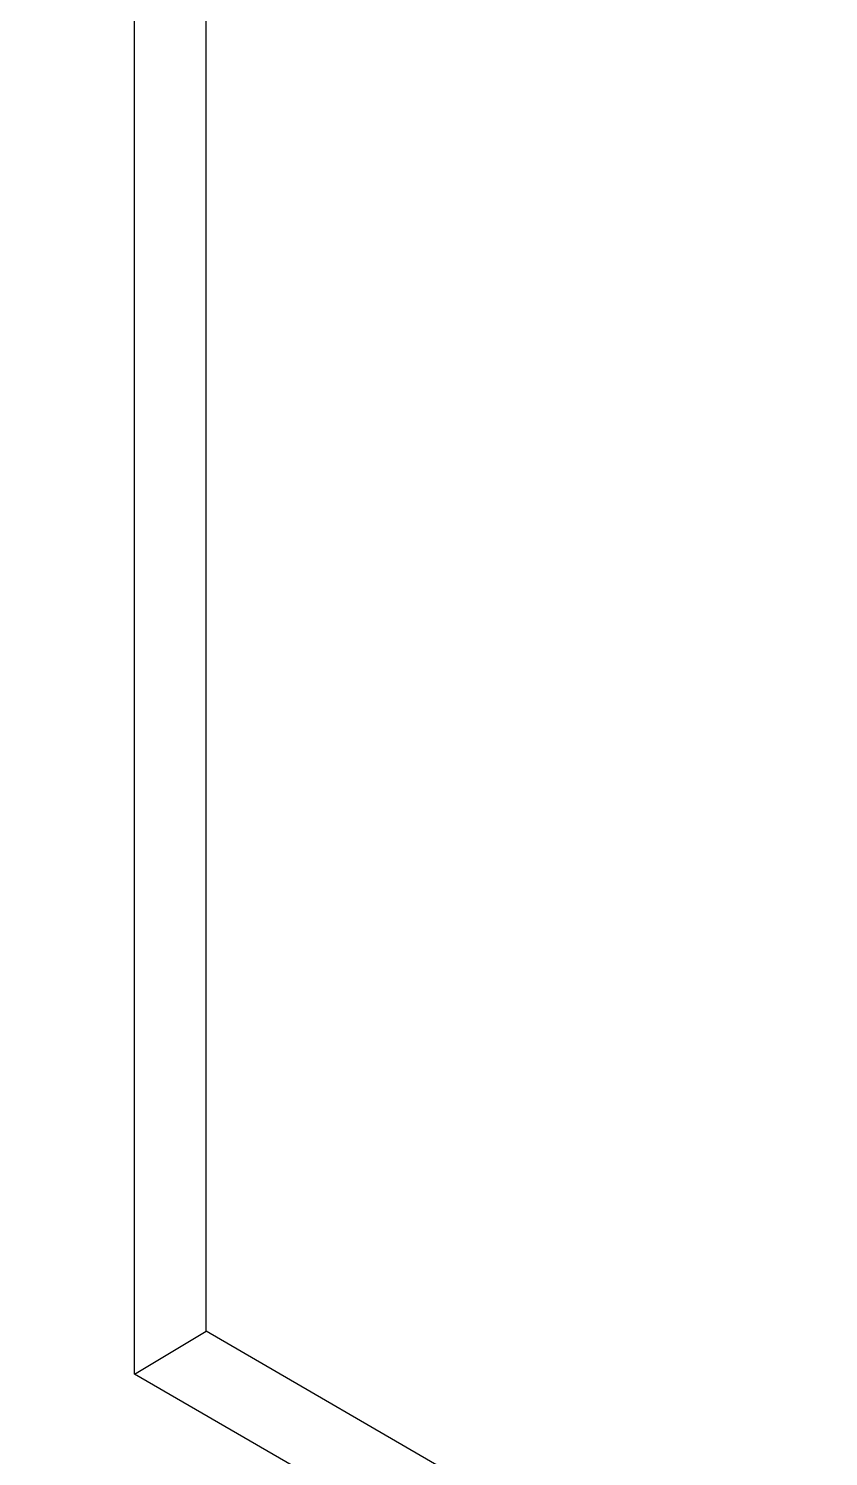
# Model space of a CAD drawing. Header units: inches. Extents: x -20.7 to 76.3, y -55.2 to 19.1.
# Drawn here: x 60.361 to 60.779, y -29.13 to -28.383 of the extents above; entities that cross this region are included whole.
import ezdxf

# ---------------------------------------------------------------- set-up
doc = ezdxf.new("R2010")
doc.units = ezdxf.units.IN
doc.header["$MEASUREMENT"] = 0
doc.layers.add('G-ANNO-TTLB', color=7, linetype='Continuous', lineweight=0)
doc.layers.add('TYVEK', color=7, linetype='Continuous', lineweight=0)

# ---------------------------------------------------------------- blocks, each defined once
blk = doc.blocks.new('Block_90')
at = {"layer": 'TYVEK', "color": 33, "lineweight": 25, "true_color": 0xcc9966}
for points in [[(60.53164, -29.02005)], [(60.36612, -29.11473)]]:
    blk.add_lwpolyline(points, dxfattribs=at)
blk = doc.blocks.new('Block_91')
at = {"layer": 'TYVEK', "color": 33, "lineweight": 25, "true_color": 0xcc9966}
for points in [[(60.58617, -28.99204)], [(60.42066, -29.08672)]]:
    blk.add_lwpolyline(points, dxfattribs=at)
blk = doc.blocks.new('Block_92')
at = {"layer": 'TYVEK', "color": 33, "lineweight": 25, "true_color": 0xcc9966}
blk.add_lwpolyline([(60.58617, -28.99204)], dxfattribs=at)
blk = doc.blocks.new('Block_93')
at = {"layer": 'TYVEK', "color": 33, "lineweight": 25, "true_color": 0xcc9966}
blk.add_lwpolyline([(60.58617, -28.59605)], dxfattribs=at)
blk = doc.blocks.new('Block_94')
at = {"layer": 'TYVEK', "color": 2, "lineweight": 25, "true_color": 0xffff00}
blk.add_lwpolyline([(60.42066, -29.08672)], dxfattribs=at)
blk = doc.blocks.new('Block_96')
at = {"layer": 'TYVEK', "color": 3, "lineweight": 25, "true_color": 0x00ff00}
for p, q in [((60.4536, -29.06452), (60.4536, -26.87134)), ((61.44973, -29.64221), (60.4536, -29.06452))]:
    blk.add_line(p, q, dxfattribs=at)

msp = doc.modelspace()

# ---------------------------------------------------------------- hatches: boundary and pattern name
at = {"layer": 'G-ANNO-TTLB', "true_color": 0xff00ff, "transparency": 33554687}
h = msp.add_hatch(color=6, dxfattribs=at)
edge = h.paths.add_edge_path()
edge.add_spline(control_points=[(71.85725, -54.94557), (71.85725, -54.94557), (31.15722, -54.94557), (31.15722, -54.94557), (31.15722, -54.94557), (31.15722, -20.81027), (31.15722, -20.81027), (31.15722, -20.81027), (71.85725, -20.81027), (71.85725, -20.81027), (71.85725, -20.81027), (71.85725, -54.94557), (71.85725, -54.94557)], knot_values=[0, 0, 0, 0, 1, 1, 1, 2, 2, 2, 3, 3, 3, 4, 4, 4, 4], degree=3, periodic=0)
edge = h.paths.add_edge_path()
edge.add_spline(control_points=[(31.28226, -20.93531), (31.28226, -20.93531), (31.28226, -54.82054), (31.28226, -54.82054), (31.28226, -54.82054), (71.73222, -54.82054), (71.73222, -54.82054), (71.73222, -54.82054), (71.73222, -20.93531), (71.73222, -20.93531), (71.73222, -20.93531), (31.28226, -20.93531), (31.28226, -20.93531)], knot_values=[0, 0, 0, 0, 1, 1, 1, 2, 2, 2, 3, 3, 3, 4, 4, 4, 4], degree=3, periodic=0)
edge.add_line((31.28226, -20.93531), (31.28226, -20.93531))

# ---------------------------------------------------------------- linework, layer by layer
at = {"layer": 'G-ANNO-TTLB'}
for points in [[(71.85725, -54.94557), (71.85725, -54.94557), (31.15722, -54.94557), (31.15722, -54.94557), (31.15722, -54.94557), (31.15722, -20.81027), (31.15722, -20.81027), (31.15722, -20.81027), (71.85725, -20.81027), (71.85725, -20.81027), (71.85725, -20.81027), (71.85725, -54.94557), (71.85725, -54.94557)], [(31.28226, -20.93531), (31.28226, -20.93531), (31.28226, -54.82054), (31.28226, -54.82054), (31.28226, -54.82054), (71.73222, -54.82054), (71.73222, -54.82054), (71.73222, -54.82054), (71.73222, -20.93531), (71.73222, -20.93531), (71.73222, -20.93531), (31.28226, -20.93531), (31.28226, -20.93531)]]:
    msp.add_open_spline(points, degree=3, knots=[0, 0, 0, 0, 1, 1, 1, 2, 2, 2, 3, 3, 3, 4, 4, 4, 4], dxfattribs=at)
at = {"layer": 'TYVEK', "color": 3, "lineweight": 25, "true_color": 0x00ff00}
msp.add_line((60.4161, -29.08691), (60.4536, -29.06452), dxfattribs=at)
msp.add_lwpolyline([(60.4161, -29.08691), (60.4161, -26.84948), (61.44784, -27.45106), (61.44784, -29.68458), (60.4161, -29.08691)], dxfattribs=at)
at = {"layer": 'TYVEK', "color": 33, "lineweight": 25, "true_color": 0xcc9966}
msp.add_lwpolyline([(60.41897, -29.08196)], dxfattribs=at)
at = {"layer": 'TYVEK', "color": 2, "lineweight": 25, "true_color": 0xffff00}
for points in [[(60.42066, -29.08672)], [(60.36612, -29.11473)]]:
    msp.add_lwpolyline(points, dxfattribs=at)

# ---------------------------------------------------------------- block references
at = {"layer": 'TYVEK'}
for name in ['Block_96', 'Block_93', 'Block_91', 'Block_92', 'Block_90', 'Block_94']:
    msp.add_blockref(name, (0, 0), dxfattribs=at)

doc.saveas('drawing.dxf')
